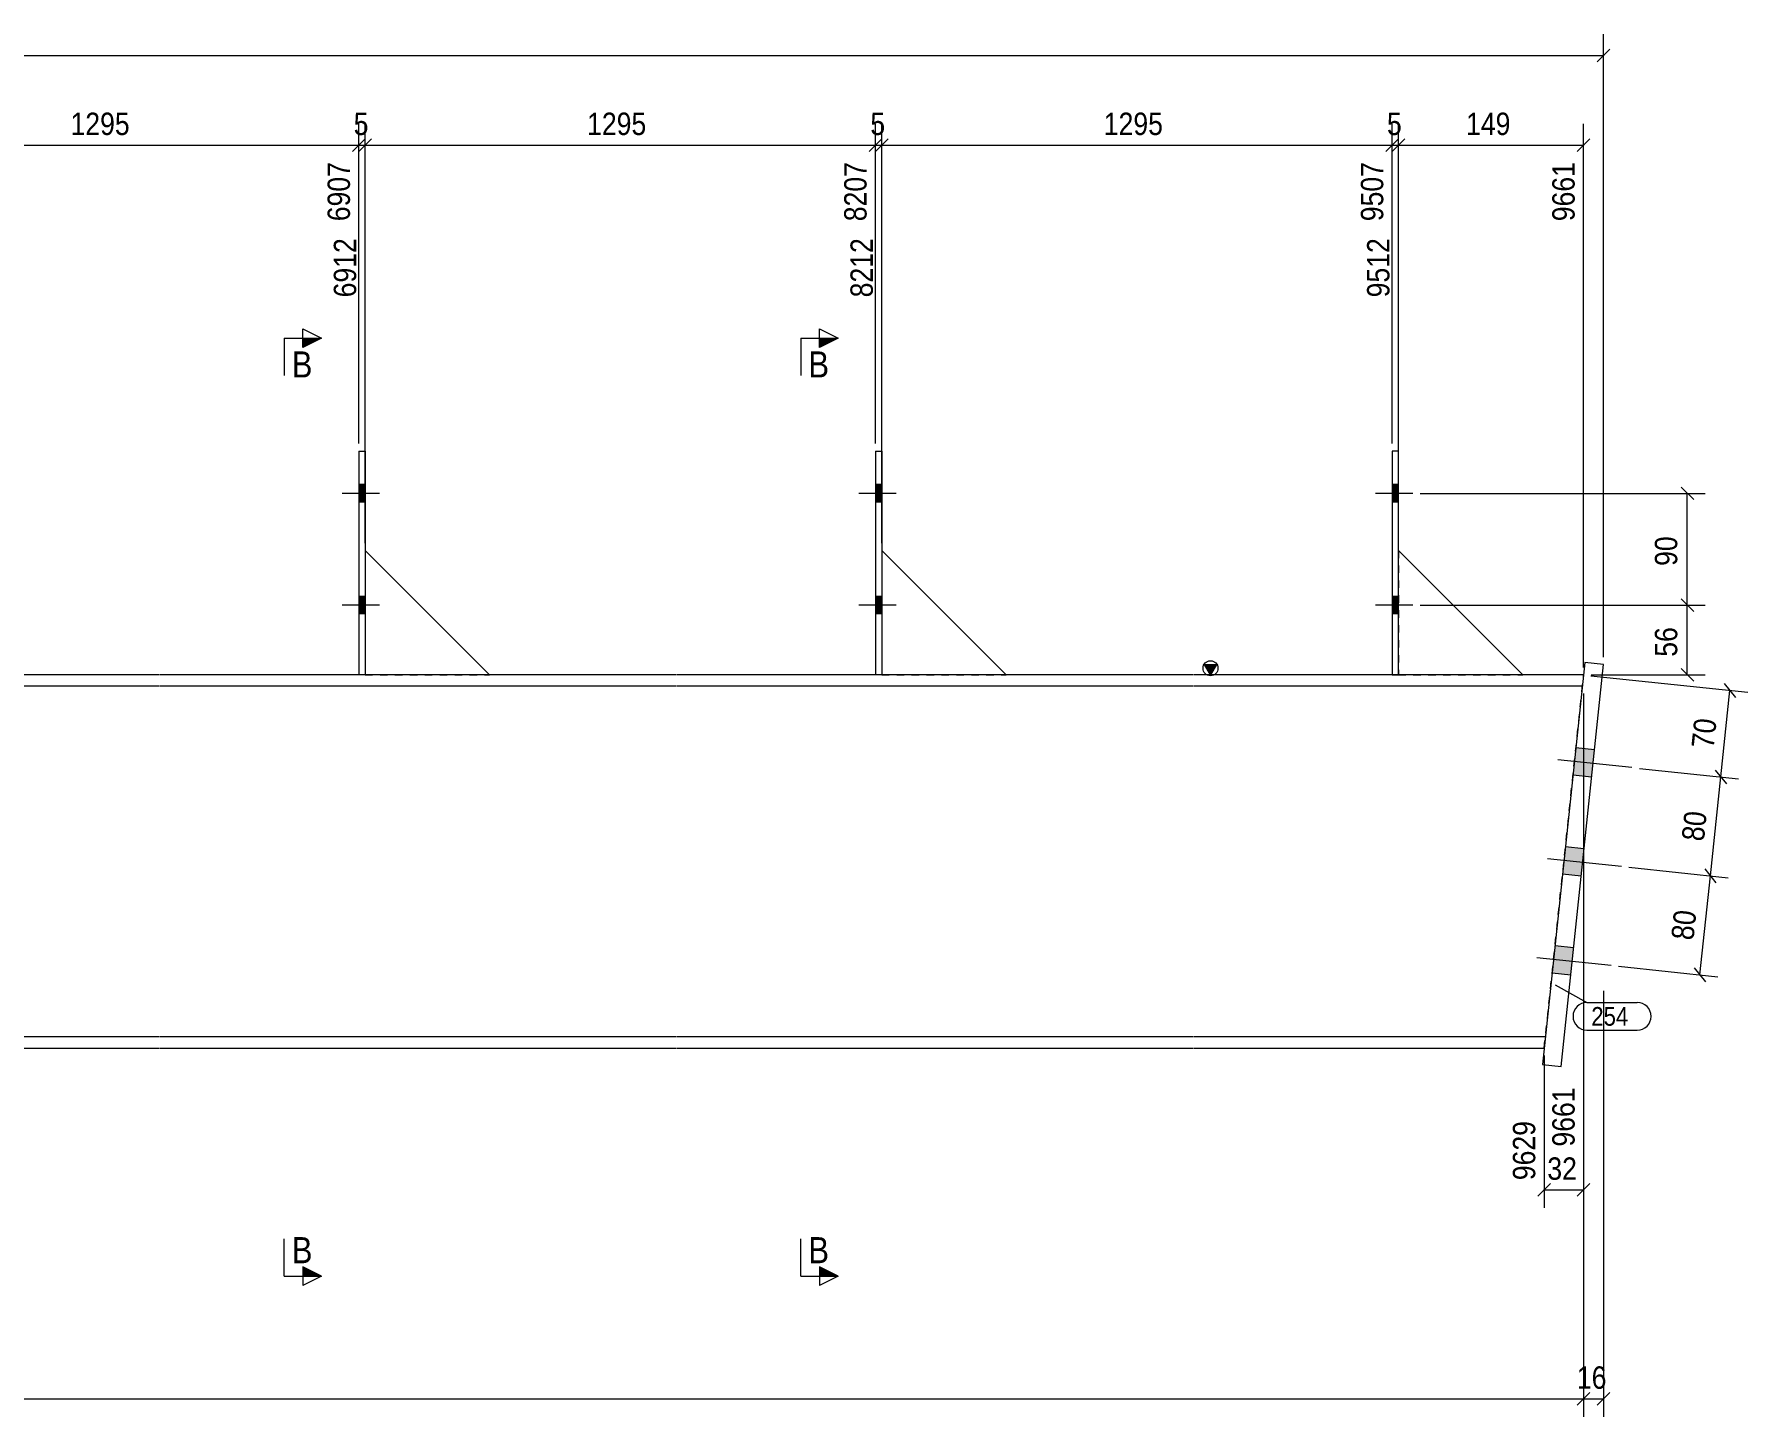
# Model space of a CAD drawing. Header units: millimetres. Extents: x 2 to 825, y 1 to 579.
# Drawn here: x 432 to 661.6, y 220.4 to 405.6 of the extents above; entities that cross this region are included whole.
import ezdxf

# ---------------------------------------------------------------- set-up
doc = ezdxf.new("R2010")
doc.units = ezdxf.units.MM
doc.linetypes.add('XKITLINE00', pattern=[0])
doc.linetypes.add('XKITLINE01', pattern=[4, 1, -1, 1, -1])
for name, color, linetype, lineweight in [('Bolt', 3, 'Continuous', 0), ('Dimensions', 7, 'Continuous', 0), ('Part', 2, 'Continuous', 0), ('PartMark', 7, 'Continuous', 0), ('Section', 6, 'Continuous', 0)]:
    doc.layers.add(name, color=color, linetype=linetype, lineweight=lineweight)
doc.styles.add('ARIAL', font='ARIAL.TTF')

# ---------------------------------------------------------------- blocks, each defined once
blk = doc.blocks.new('*A3')
at = {"layer": 'Bolt'}
for points in [[(640.71, 306.07), (638.22, 306.34), (638.61, 309.98), (641.09, 309.72)], [(640.71, 306.07), (638.22, 306.34), (638.61, 309.98), (641.09, 309.72)], [(639.31, 292.81), (636.82, 293.08), (637.21, 296.72), (639.69, 296.46)], [(639.31, 292.81), (636.82, 293.08), (637.21, 296.72), (639.69, 296.46)], [(637.91, 279.55), (635.43, 279.82), (635.81, 283.46), (638.3, 283.2)], [(637.91, 279.55), (635.43, 279.82), (635.81, 283.46), (638.3, 283.2)]]:
    blk.add_hatch(color=3, dxfattribs=at).paths.add_polyline_path(points, flags=17)
at = {"layer": 'Bolt', "color": 3, "linetype": 'XKITLINE00', "lineweight": 0}
for p, q in [((646.12, 307.35), (636.18, 308.39)), ((646.12, 307.35), (636.18, 308.39)), ((641.09, 309.72), (638.61, 309.98)), ((641.09, 309.72), (638.61, 309.98)), ((640.71, 306.07), (638.22, 306.34)), ((640.71, 306.07), (638.22, 306.34)), ((639.69, 296.46), (637.21, 296.72)), ((639.69, 296.46), (637.21, 296.72)), ((644.72, 294.09), (634.78, 295.13)), ((644.72, 294.09), (634.78, 295.13)), ((639.31, 292.81), (636.82, 293.08)), ((639.31, 292.81), (636.82, 293.08)), ((638.3, 283.2), (635.81, 283.46)), ((638.3, 283.2), (635.81, 283.46)), ((643.33, 280.83), (633.38, 281.87)), ((643.33, 280.83), (633.38, 281.87)), ((637.91, 279.55), (635.43, 279.82)), ((637.91, 279.55), (635.43, 279.82))]:
    blk.add_line(p, q, dxfattribs=at)
blk = doc.blocks.new('*A4')
at = {"layer": 'Bolt'}
for points in [[(544.75, 345.26), (545.59, 345.26), (545.59, 342.93), (544.75, 342.93)], [(544.75, 345.26), (545.59, 345.26), (545.59, 342.93), (544.75, 342.93)], [(544.75, 330.26), (545.59, 330.26), (545.59, 327.93), (544.75, 327.93)], [(544.75, 330.26), (545.59, 330.26), (545.59, 327.93), (544.75, 327.93)]]:
    blk.add_hatch(color=3, dxfattribs=at).paths.add_polyline_path(points, flags=17)
at = {"layer": 'Bolt', "color": 3, "linetype": 'XKITLINE00', "lineweight": 0}
for p, q in [((545.59, 345.26), (544.75, 345.26)), ((545.59, 345.26), (544.75, 345.26)), ((547.52, 344.09), (542.52, 344.09)), ((547.52, 344.09), (542.52, 344.09)), ((545.59, 342.93), (544.75, 342.93)), ((545.59, 342.93), (544.75, 342.93)), ((547.52, 329.09), (542.52, 329.09)), ((547.52, 329.09), (542.52, 329.09)), ((545.59, 330.26), (544.75, 330.26)), ((545.59, 330.26), (544.75, 330.26)), ((545.59, 327.93), (544.75, 327.93)), ((545.59, 327.93), (544.75, 327.93))]:
    blk.add_line(p, q, dxfattribs=at)
blk = doc.blocks.new('*A6')
at = {"layer": 'Bolt'}
for points in [[(613.99, 345.26), (614.82, 345.26), (614.82, 342.93), (613.99, 342.93)], [(613.99, 345.26), (614.82, 345.26), (614.82, 342.93), (613.99, 342.93)], [(613.99, 330.26), (614.82, 330.26), (614.82, 327.93), (613.99, 327.93)], [(613.99, 330.26), (614.82, 330.26), (614.82, 327.93), (613.99, 327.93)]]:
    blk.add_hatch(color=3, dxfattribs=at).paths.add_polyline_path(points, flags=17)
at = {"layer": 'Bolt', "color": 3, "linetype": 'XKITLINE00', "lineweight": 0}
for p, q in [((614.82, 345.26), (613.99, 345.26)), ((614.82, 345.26), (613.99, 345.26)), ((616.75, 344.09), (611.75, 344.09)), ((616.75, 344.09), (611.75, 344.09)), ((614.82, 342.93), (613.99, 342.93)), ((614.82, 342.93), (613.99, 342.93)), ((616.75, 329.09), (611.75, 329.09)), ((616.75, 329.09), (611.75, 329.09)), ((614.82, 330.26), (613.99, 330.26)), ((614.82, 330.26), (613.99, 330.26)), ((614.82, 327.93), (613.99, 327.93)), ((614.82, 327.93), (613.99, 327.93))]:
    blk.add_line(p, q, dxfattribs=at)
blk = doc.blocks.new('*A8')
at = {"layer": 'Bolt'}
for points in [[(475.52, 345.26), (476.35, 345.26), (476.35, 342.93), (475.52, 342.93)], [(475.52, 345.26), (476.35, 345.26), (476.35, 342.93), (475.52, 342.93)], [(475.52, 330.26), (476.35, 330.26), (476.35, 327.93), (475.52, 327.93)], [(475.52, 330.26), (476.35, 330.26), (476.35, 327.93), (475.52, 327.93)]]:
    blk.add_hatch(color=3, dxfattribs=at).paths.add_polyline_path(points, flags=17)
at = {"layer": 'Bolt', "color": 3, "linetype": 'XKITLINE00', "lineweight": 0}
for p, q in [((476.35, 345.26), (475.52, 345.26)), ((476.35, 345.26), (475.52, 345.26)), ((478.29, 344.09), (473.29, 344.09)), ((478.29, 344.09), (473.29, 344.09)), ((476.35, 342.93), (475.52, 342.93)), ((476.35, 342.93), (475.52, 342.93)), ((478.29, 329.09), (473.29, 329.09)), ((478.29, 329.09), (473.29, 329.09)), ((476.35, 330.26), (475.52, 330.26)), ((476.35, 330.26), (475.52, 330.26)), ((476.35, 327.93), (475.52, 327.93)), ((476.35, 327.93), (475.52, 327.93))]:
    blk.add_line(p, q, dxfattribs=at)
blk = doc.blocks.new('*A12')
at = {"layer": 'Part'}
blk.add_hatch(color=2, dxfattribs=at).paths.add_polyline_path([(588.84, 321.16), (590.44, 321.16), (589.64, 319.76)], flags=17)
at = {"layer": 'Part', "color": 2, "linetype": 'XKITLINE00', "lineweight": 0}
for p, q in [((448.79, 319.76), (379.65, 319.76)), ((518.02, 319.76), (448.89, 319.76)), ((587.25, 319.76), (518.12, 319.76)), ((639.64, 319.76), (587.35, 319.76)), ((589.64, 319.76), (588.84, 321.16)), ((588.84, 321.16), (590.44, 321.16)), ((590.44, 321.16), (589.64, 319.76)), ((448.79, 318.26), (379.65, 318.26)), ((518.02, 318.26), (448.89, 318.26)), ((587.25, 318.26), (518.12, 318.26)), ((639.48, 318.26), (587.35, 318.26)), ((448.79, 271.26), (379.65, 271.26)), ((518.02, 271.26), (448.89, 271.26)), ((587.25, 271.26), (518.12, 271.26)), ((634.52, 271.26), (587.35, 271.26)), ((379.65, 269.76), (448.79, 269.76)), ((448.89, 269.76), (518.02, 269.76)), ((518.12, 269.76), (587.25, 269.76)), ((587.35, 269.76), (634.36, 269.76))]:
    blk.add_line(p, q, dxfattribs=at)
at = {"layer": 'Part', "color": 7, "linetype": 'XKITLINE01', "lineweight": 0}
blk.add_line((634.36, 269.76), (639.64, 319.76), dxfattribs=at)
at = {"layer": 'Part', "color": 2, "linetype": 'XKITLINE00', "lineweight": 0}
blk.add_circle((589.64, 320.66), 1, dxfattribs=at)
blk = doc.blocks.new('*A15')
at = {"layer": 'Part', "color": 2, "linetype": 'XKITLINE00', "lineweight": 0}
for p, q in [((639.81, 321.42), (634.13, 267.55)), ((636.62, 267.29), (642.3, 321.16)), ((642.3, 321.16), (639.81, 321.42)), ((634.13, 267.55), (636.62, 267.29))]:
    blk.add_line(p, q, dxfattribs=at)
blk = doc.blocks.new('*A16')
at = {"layer": 'Part', "color": 2, "linetype": 'XKITLINE00', "lineweight": 0}
blk.add_line((562.25, 319.76), (545.59, 336.43), dxfattribs=at)
at = {"layer": 'Part', "color": 7, "linetype": 'XKITLINE01', "lineweight": 0}
for p, q in [((545.59, 336.43), (545.59, 319.76)), ((545.59, 319.76), (562.25, 319.76))]:
    blk.add_line(p, q, dxfattribs=at)
blk = doc.blocks.new('*A17')
at = {"layer": 'Part', "color": 2, "linetype": 'XKITLINE00', "lineweight": 0}
for p, q in [((544.75, 349.76), (545.59, 349.76)), ((544.75, 349.76), (544.75, 319.76)), ((545.59, 349.76), (545.59, 319.76))]:
    blk.add_line(p, q, dxfattribs=at)
at = {"layer": 'Part', "color": 7, "linetype": 'XKITLINE01', "lineweight": 0}
blk.add_line((545.59, 319.76), (544.75, 319.76), dxfattribs=at)
blk = doc.blocks.new('*A20')
at = {"layer": 'Part', "color": 2, "linetype": 'XKITLINE00', "lineweight": 0}
blk.add_line((631.49, 319.76), (614.82, 336.43), dxfattribs=at)
at = {"layer": 'Part', "color": 7, "linetype": 'XKITLINE01', "lineweight": 0}
for p, q in [((614.82, 336.43), (614.82, 319.76)), ((614.82, 319.76), (631.49, 319.76))]:
    blk.add_line(p, q, dxfattribs=at)
blk = doc.blocks.new('*A21')
at = {"layer": 'Part', "color": 2, "linetype": 'XKITLINE00', "lineweight": 0}
for p, q in [((614.82, 349.76), (613.99, 349.76)), ((613.99, 349.76), (613.99, 319.76)), ((614.82, 319.76), (614.82, 349.76))]:
    blk.add_line(p, q, dxfattribs=at)
at = {"layer": 'Part', "color": 7, "linetype": 'XKITLINE01', "lineweight": 0}
blk.add_line((613.99, 319.76), (614.82, 319.76), dxfattribs=at)
blk = doc.blocks.new('*A24')
at = {"layer": 'Part', "color": 2, "linetype": 'XKITLINE00', "lineweight": 0}
blk.add_line((493.02, 319.76), (476.35, 336.43), dxfattribs=at)
at = {"layer": 'Part', "color": 7, "linetype": 'XKITLINE01', "lineweight": 0}
for p, q in [((476.35, 336.43), (476.35, 319.76)), ((476.35, 319.76), (493.02, 319.76))]:
    blk.add_line(p, q, dxfattribs=at)
blk = doc.blocks.new('*A25')
at = {"layer": 'Part', "color": 2, "linetype": 'XKITLINE00', "lineweight": 0}
for p, q in [((475.52, 349.76), (476.35, 349.76)), ((475.52, 349.76), (475.52, 319.76)), ((476.35, 349.76), (476.35, 319.76))]:
    blk.add_line(p, q, dxfattribs=at)
at = {"layer": 'Part', "color": 7, "linetype": 'XKITLINE01', "lineweight": 0}
blk.add_line((476.35, 319.76), (475.52, 319.76), dxfattribs=at)
blk = doc.blocks.new('*A76')
at = {"layer": 'Dimensions', "color": 7, "linetype": 'XKITLINE00', "lineweight": 0}
for p, q in [((642.3, 322.16), (642.3, 405.61)), ((57.43, 402.76), (642.3, 402.76)), ((643.15, 403.61), (641.45, 401.91))]:
    blk.add_line(p, q, dxfattribs=at)
at = {"layer": 'Dimensions', "color": 3}
blk.add_point((642.3, 402.76), dxfattribs=at)
blk = doc.blocks.new('*A81')
at = {"layer": 'Dimensions', "color": 7, "linetype": 'XKITLINE00', "lineweight": 0}
for p, q in [((647.12, 307.24), (660.41, 305.84)), ((656.63, 292.83), (658.02, 306.09)), ((657.27, 307.02), (658.78, 305.16)), ((645.72, 293.98), (659.01, 292.58)), ((655.87, 293.76), (657.38, 291.9))]:
    blk.add_line(p, q, dxfattribs=at)
at = {"layer": 'Dimensions', "color": 3}
for p in [(658.02, 306.09), (656.63, 292.83)]:
    blk.add_point(p, dxfattribs=at)
at = {"layer": 'Dimensions', "color": 3, "style": 'ARIAL', "width": 0.85}
blk.add_text('80', height=3, rotation=83.9784, dxfattribs=at).set_placement((655.75, 297.39))
blk = doc.blocks.new('*A82')
at = {"layer": 'Dimensions', "color": 7, "linetype": 'XKITLINE00', "lineweight": 0}
for p, q in [((640.63, 319.66), (661.63, 317.44)), ((658.02, 306.09), (659.25, 317.69)), ((658.49, 318.63), (660, 316.76)), ((647.12, 307.24), (660.41, 305.84)), ((657.27, 307.02), (658.78, 305.16))]:
    blk.add_line(p, q, dxfattribs=at)
at = {"layer": 'Dimensions', "color": 3}
for p in [(659.25, 317.69), (658.02, 306.09)]:
    blk.add_point(p, dxfattribs=at)
at = {"layer": 'Dimensions', "color": 3, "style": 'ARIAL', "width": 0.85}
blk.add_text('70', height=3, rotation=83.9784, dxfattribs=at).set_placement((657.06, 309.82))
blk = doc.blocks.new('*A83')
at = {"layer": 'Dimensions', "color": 7, "linetype": 'XKITLINE00', "lineweight": 0}
for p, q in [((639.64, 317.26), (639.64, 248.36)), ((634.36, 268.76), (634.36, 248.36)), ((635.21, 251.61), (633.52, 249.91)), ((634.36, 250.76), (639.64, 250.76)), ((640.49, 251.61), (638.79, 249.91))]:
    blk.add_line(p, q, dxfattribs=at)
at = {"layer": 'Dimensions', "color": 3}
for p in [(634.36, 250.76), (639.64, 250.76)]:
    blk.add_point(p, dxfattribs=at)
at = {"layer": 'Dimensions', "color": 3, "style": 'ARIAL', "width": 0.85}
for s, p in [('9661', (638.44, 256.56)), ('9629', (633.16, 252.06))]:
    blk.add_text(s, height=3, rotation=90.0002, dxfattribs=at).set_placement(p)
blk.add_text('32', height=3, dxfattribs=at).set_placement((634.78, 252.11))
blk = doc.blocks.new('*A88')
at = {"layer": 'PartMark', "color": 7, "linetype": 'XKITLINE00', "lineweight": 0}
for p, q in [((635.83, 278.25), (640.07, 275.86)), ((640.07, 275.86), (646.83, 275.86)), ((640.07, 272.16), (646.83, 272.16))]:
    blk.add_line(p, q, dxfattribs=at)
for centre, start, end in [((640.07, 274.01), 90, 270), ((646.83, 274.01), 270, 90)]:
    blk.add_arc(centre, 1.85, start, end, dxfattribs=at)
at = {"layer": 'PartMark', "color": 3, "style": 'ARIAL', "width": 0.85}
blk.add_text('254', height=2.5, dxfattribs=at).set_placement((640.67, 272.76))
blk = doc.blocks.new('*A91')
at = {"layer": 'Section'}
for points in [[(537.25, 364.87), (539.75, 364.87), (537.25, 363.62)], [(537.25, 240.43), (539.75, 239.18), (537.25, 239.18)]]:
    blk.add_hatch(color=3, dxfattribs=at).paths.add_polyline_path(points, flags=17)
at = {"layer": 'Section', "color": 3, "linetype": 'XKITLINE00', "lineweight": 0}
for p, q in [((537.25, 363.62), (537.25, 366.12)), ((537.25, 366.12), (539.75, 364.87)), ((539.75, 364.87), (537.25, 363.62)), ((539.75, 239.18), (537.25, 240.43)), ((537.25, 240.43), (537.25, 237.93)), ((539.75, 239.18), (537.25, 237.93))]:
    blk.add_line(p, q, dxfattribs=at)
at = {"layer": 'Section', "color": 1, "linetype": 'XKITLINE00', "lineweight": 0}
for p, q in [((534.75, 364.87), (534.75, 359.87)), ((534.75, 364.87), (539.75, 364.87)), ((534.75, 239.18), (534.75, 244.18)), ((534.75, 239.18), (539.75, 239.18))]:
    blk.add_line(p, q, dxfattribs=at)
at = {"layer": 'Section', "color": 7, "style": 'ARIAL', "width": 0.85}
for p in [(535.75, 359.62), (535.75, 240.93)]:
    blk.add_text('B', height=3.5, dxfattribs=at).set_placement(p)
blk = doc.blocks.new('*A93')
at = {"layer": 'Section'}
for points in [[(468.02, 364.87), (470.52, 364.87), (468.02, 363.62)], [(468.02, 240.43), (470.52, 239.18), (468.02, 239.18)]]:
    blk.add_hatch(color=3, dxfattribs=at).paths.add_polyline_path(points, flags=17)
at = {"layer": 'Section', "color": 3, "linetype": 'XKITLINE00', "lineweight": 0}
for p, q in [((468.02, 363.62), (468.02, 366.12)), ((468.02, 366.12), (470.52, 364.87)), ((470.52, 364.87), (468.02, 363.62)), ((470.52, 239.18), (468.02, 240.43)), ((468.02, 240.43), (468.02, 237.93)), ((470.52, 239.18), (468.02, 237.93))]:
    blk.add_line(p, q, dxfattribs=at)
at = {"layer": 'Section', "color": 1, "linetype": 'XKITLINE00', "lineweight": 0}
for p, q in [((465.52, 364.87), (465.52, 359.87)), ((465.52, 364.87), (470.52, 364.87)), ((465.52, 239.18), (465.52, 244.18)), ((465.52, 239.18), (470.52, 239.18))]:
    blk.add_line(p, q, dxfattribs=at)
at = {"layer": 'Section', "color": 7, "style": 'ARIAL', "width": 0.85}
for p in [(466.52, 359.62), (466.52, 240.93)]:
    blk.add_text('B', height=3.5, dxfattribs=at).set_placement(p)
blk = doc.blocks.new('*A101')
at = {"layer": 'Dimensions', "color": 7, "linetype": 'XKITLINE00', "lineweight": 0}
for p, q in [((639.64, 317.26), (639.64, 220.36)), ((61.54, 222.76), (639.64, 222.76)), ((640.49, 223.61), (638.79, 221.91))]:
    blk.add_line(p, q, dxfattribs=at)
at = {"layer": 'Dimensions', "color": 3}
blk.add_point((639.64, 222.76), dxfattribs=at)
blk = doc.blocks.new('*A102')
at = {"layer": 'Dimensions', "color": 7, "linetype": 'XKITLINE00', "lineweight": 0}
for p, q in [((639.64, 317.26), (639.64, 220.36)), ((642.3, 277.42), (642.3, 220.36)), ((640.49, 223.61), (638.79, 221.91)), ((639.64, 222.76), (642.3, 222.76)), ((643.15, 223.61), (641.45, 221.91))]:
    blk.add_line(p, q, dxfattribs=at)
at = {"layer": 'Dimensions', "color": 3}
for p in [(639.64, 222.76), (642.3, 222.76)]:
    blk.add_point(p, dxfattribs=at)
at = {"layer": 'Dimensions', "color": 3, "style": 'ARIAL', "width": 0.85}
blk.add_text('16', height=3, dxfattribs=at).set_placement((638.74, 224.11))
blk = doc.blocks.new('*A114')
at = {"layer": 'Dimensions', "color": 7, "linetype": 'XKITLINE00', "lineweight": 0}
for p, q in [((407.12, 337.43), (407.12, 393.61)), ((475.52, 350.76), (475.52, 393.61)), ((407.97, 391.61), (406.27, 389.91)), ((407.12, 390.76), (475.52, 390.76)), ((476.37, 391.61), (474.67, 389.91))]:
    blk.add_line(p, q, dxfattribs=at)
at = {"layer": 'Dimensions', "color": 3}
for p in [(407.12, 390.76), (475.52, 390.76)]:
    blk.add_point(p, dxfattribs=at)
at = {"layer": 'Dimensions', "color": 3, "style": 'ARIAL', "width": 0.85}
blk.add_text('1295', height=3, dxfattribs=at).set_placement((436.87, 392.11))
blk.add_text('6907', height=3, rotation=90.0002, dxfattribs=at).set_placement((474.32, 380.56))
blk = doc.blocks.new('*A115')
at = {"layer": 'Dimensions', "color": 7, "linetype": 'XKITLINE00', "lineweight": 0}
for p, q in [((475.52, 350.76), (475.52, 393.61)), ((476.35, 337.43), (476.35, 393.61)), ((476.37, 391.61), (474.67, 389.91)), ((477.2, 391.61), (475.5, 389.91)), ((475.52, 390.76), (476.35, 390.76))]:
    blk.add_line(p, q, dxfattribs=at)
at = {"layer": 'Dimensions', "color": 3}
for p in [(475.52, 390.76), (476.35, 390.76)]:
    blk.add_point(p, dxfattribs=at)
at = {"layer": 'Dimensions', "color": 3, "style": 'ARIAL', "width": 0.85}
blk.add_text('5', height=3, dxfattribs=at).set_placement((474.82, 392.11))
blk.add_text('6912', height=3, rotation=90.0002, dxfattribs=at).set_placement((475.15, 370.36))
blk = doc.blocks.new('*A116')
at = {"layer": 'Dimensions', "color": 7, "linetype": 'XKITLINE00', "lineweight": 0}
for p, q in [((476.35, 337.43), (476.35, 393.61)), ((544.75, 350.76), (544.75, 393.61)), ((477.2, 391.61), (475.5, 389.91)), ((476.35, 390.76), (544.75, 390.76)), ((545.6, 391.61), (543.9, 389.91))]:
    blk.add_line(p, q, dxfattribs=at)
at = {"layer": 'Dimensions', "color": 3}
for p in [(476.35, 390.76), (544.75, 390.76)]:
    blk.add_point(p, dxfattribs=at)
at = {"layer": 'Dimensions', "color": 3, "style": 'ARIAL', "width": 0.85}
blk.add_text('1295', height=3, dxfattribs=at).set_placement((506.1, 392.11))
blk.add_text('8207', height=3, rotation=90.0002, dxfattribs=at).set_placement((543.55, 380.56))
blk = doc.blocks.new('*A117')
at = {"layer": 'Dimensions', "color": 7, "linetype": 'XKITLINE00', "lineweight": 0}
for p, q in [((544.75, 350.76), (544.75, 393.61)), ((545.59, 337.43), (545.59, 393.61)), ((545.6, 391.61), (543.9, 389.91)), ((546.43, 391.61), (544.74, 389.91)), ((544.75, 390.76), (545.59, 390.76))]:
    blk.add_line(p, q, dxfattribs=at)
at = {"layer": 'Dimensions', "color": 3}
for p in [(544.75, 390.76), (545.59, 390.76)]:
    blk.add_point(p, dxfattribs=at)
at = {"layer": 'Dimensions', "color": 3, "style": 'ARIAL', "width": 0.85}
blk.add_text('5', height=3, dxfattribs=at).set_placement((544.06, 392.11))
blk.add_text('8212', height=3, rotation=90.0002, dxfattribs=at).set_placement((544.39, 370.36))
blk = doc.blocks.new('*A118')
at = {"layer": 'Dimensions', "color": 7, "linetype": 'XKITLINE00', "lineweight": 0}
for p, q in [((545.59, 337.43), (545.59, 393.61)), ((613.99, 350.76), (613.99, 393.61)), ((546.43, 391.61), (544.74, 389.91)), ((545.59, 390.76), (613.99, 390.76)), ((614.83, 391.61), (613.14, 389.91))]:
    blk.add_line(p, q, dxfattribs=at)
at = {"layer": 'Dimensions', "color": 3}
for p in [(545.59, 390.76), (613.99, 390.76)]:
    blk.add_point(p, dxfattribs=at)
at = {"layer": 'Dimensions', "color": 3, "style": 'ARIAL', "width": 0.85}
blk.add_text('1295', height=3, dxfattribs=at).set_placement((575.34, 392.11))
blk.add_text('9507', height=3, rotation=90.0002, dxfattribs=at).set_placement((612.79, 380.56))
blk = doc.blocks.new('*A119')
at = {"layer": 'Dimensions', "color": 7, "linetype": 'XKITLINE00', "lineweight": 0}
for p, q in [((613.99, 350.76), (613.99, 393.61)), ((614.82, 337.43), (614.82, 393.61)), ((614.83, 391.61), (613.14, 389.91)), ((615.67, 391.61), (613.97, 389.91)), ((613.99, 390.76), (614.82, 390.76))]:
    blk.add_line(p, q, dxfattribs=at)
at = {"layer": 'Dimensions', "color": 3}
for p in [(613.99, 390.76), (614.82, 390.76)]:
    blk.add_point(p, dxfattribs=at)
at = {"layer": 'Dimensions', "color": 3, "style": 'ARIAL', "width": 0.85}
blk.add_text('5', height=3, dxfattribs=at).set_placement((613.29, 392.11))
blk.add_text('9512', height=3, rotation=90.0002, dxfattribs=at).set_placement((613.62, 370.36))
blk = doc.blocks.new('*A120')
at = {"layer": 'Dimensions', "color": 7, "linetype": 'XKITLINE00', "lineweight": 0}
for p, q in [((614.82, 337.43), (614.82, 393.61)), ((639.64, 320.76), (639.64, 393.61)), ((615.67, 391.61), (613.97, 389.91)), ((614.82, 390.76), (639.64, 390.76)), ((640.49, 391.61), (638.79, 389.91))]:
    blk.add_line(p, q, dxfattribs=at)
at = {"layer": 'Dimensions', "color": 3}
for p in [(614.82, 390.76), (639.64, 390.76)]:
    blk.add_point(p, dxfattribs=at)
at = {"layer": 'Dimensions', "color": 3, "style": 'ARIAL', "width": 0.85}
blk.add_text('149', height=3, dxfattribs=at).set_placement((623.89, 392.11))
blk.add_text('9661', height=3, rotation=90.0002, dxfattribs=at).set_placement((638.44, 380.56))
blk = doc.blocks.new('*A121')
at = {"layer": 'Dimensions', "color": 7, "linetype": 'XKITLINE00', "lineweight": 0}
for p, q in [((617.75, 329.09), (655.94, 329.09)), ((652.7, 329.94), (654.39, 328.25)), ((653.54, 319.76), (653.54, 329.09)), ((640.64, 319.76), (655.94, 319.76)), ((652.7, 320.61), (654.39, 318.91))]:
    blk.add_line(p, q, dxfattribs=at)
at = {"layer": 'Dimensions', "color": 3}
for p in [(653.54, 329.09), (653.54, 319.76)]:
    blk.add_point(p, dxfattribs=at)
at = {"layer": 'Dimensions', "color": 3, "style": 'ARIAL', "width": 0.85}
blk.add_text('56', height=3, rotation=90.0002, dxfattribs=at).set_placement((652.19, 322.2))
blk = doc.blocks.new('*A122')
at = {"layer": 'Dimensions', "color": 7, "linetype": 'XKITLINE00', "lineweight": 0}
for p, q in [((652.7, 344.94), (654.39, 343.25)), ((617.75, 344.09), (655.94, 344.09)), ((653.54, 329.09), (653.54, 344.09)), ((617.75, 329.09), (655.94, 329.09)), ((652.7, 329.94), (654.39, 328.25))]:
    blk.add_line(p, q, dxfattribs=at)
at = {"layer": 'Dimensions', "color": 3}
for p in [(653.54, 344.09), (653.54, 329.09)]:
    blk.add_point(p, dxfattribs=at)
at = {"layer": 'Dimensions', "color": 3, "style": 'ARIAL', "width": 0.85}
blk.add_text('90', height=3, rotation=90.0002, dxfattribs=at).set_placement((652.19, 334.37))
blk = doc.blocks.new('*A123')
at = {"layer": 'Dimensions', "color": 7, "linetype": 'XKITLINE00', "lineweight": 0}
for p, q in [((645.72, 293.98), (659.01, 292.58)), ((655.23, 279.57), (656.63, 292.83)), ((655.87, 293.76), (657.38, 291.9)), ((644.32, 280.72), (657.61, 279.32)), ((654.47, 280.5), (655.98, 278.64))]:
    blk.add_line(p, q, dxfattribs=at)
at = {"layer": 'Dimensions', "color": 3}
for p in [(656.63, 292.83), (655.23, 279.57)]:
    blk.add_point(p, dxfattribs=at)
at = {"layer": 'Dimensions', "color": 3, "style": 'ARIAL', "width": 0.85}
blk.add_text('80', height=3, rotation=83.9784, dxfattribs=at).set_placement((654.35, 284.13))

msp = doc.modelspace()

# ---------------------------------------------------------------- block references
at = {"lineweight": 0}
for name in ['*A76', '*A114', '*A115', '*A116', '*A117', '*A118', '*A119', '*A120', '*A93', '*A91', '*A25', '*A17', '*A21', '*A8', '*A4', '*A6', '*A122', '*A24', '*A16', '*A20', '*A121', '*A15', '*A82', '*A101', '*A83', '*A102', '*A3', '*A81', '*A123', '*A88']:
    msp.add_blockref(name, (0, 0), dxfattribs=at)
at = {"layer": 'Part', "lineweight": 0}
msp.add_blockref('*A12', (0, 0), dxfattribs=at)

doc.saveas('drawing.dxf')
